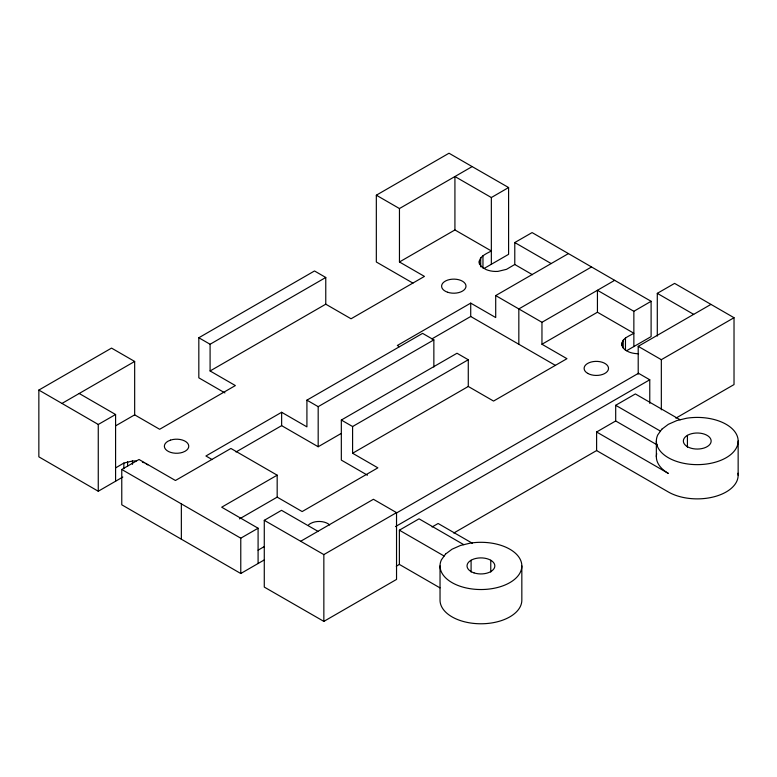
<?xml version="1.0" encoding="UTF-8"?>
<svg xmlns="http://www.w3.org/2000/svg" width="777" height="777" viewBox="0 0 777 777"><rect width="100%" height="100%" fill="white"/><g stroke="black" fill="none" stroke-linecap="round" stroke-linejoin="round"><path stroke-width="1.17" d="M115.822 425.728L134.664 414.85L134.664 361.451L111.538 348.106L38.85 390.073L38.85 456.837L98.261 491.239L122.815 477.039M134.664 414.85L159.654 429.283L235.363 385.567L210.091 370.969L210.091 344.26L198.825 337.752L198.825 377.836L224.922 392.909M240.773 573.513L240.773 538.179L121.766 469.483L121.775 504.807L240.773 573.513L264.287 559.926M258.09 563.558L258.09 528.224L221.698 507.196L277.175 475.174L230.915 448.465L175.437 480.497L139.015 459.479L121.766 469.483M239.491 518.89L277.175 497.134L277.175 475.174M277.175 497.134L302.156 511.557L377.875 467.841L352.593 453.253L352.593 426.534L341.326 420.036L341.326 460.11L367.434 475.184M210.091 370.969L325.767 304.186L351.049 318.784L424.446 276.408L399.456 261.975L399.456 208.547L472.154 166.589L508.595 187.539L508.595 254.332L484.013 268.502M399.456 261.975L454.924 229.953L454.924 176.525L491.346 197.543L491.346 264.326M352.593 453.253L468.278 386.47L493.55 401.058L566.948 358.683L541.957 344.26L541.967 322.3L495.707 295.581L495.707 317.55L470.716 303.117L397.319 345.493L399.339 346.659M541.957 344.26L597.435 312.228L597.435 290.287L614.656 280.332L651.107 301.291L651.107 336.616L626.515 350.786M651.107 301.291L633.857 311.295L633.857 346.61M657.293 336.082L657.293 293.347L674.611 283.391L734.022 317.715L734.022 384.576L675.873 418.152M479.39 264.054C478.01 256.711 486.344 253.817 491.346 250.961L454.924 229.953M621.901 345.221C621.212 338.403 629.331 336.14 633.857 333.246L597.435 312.228M115.588 467.909L123.854 463.063L132.469 461.004A16.764 9.674 0 0 1 136.169 461.004M614.656 280.332L532.099 232.585L514.782 242.541L514.782 264.491L506.517 269.337L497.902 271.396A16.764 9.674 0 0 1 486.12 269.57L482.546 267.511A16.764 9.674 0 0 1 479.39 260.713M258.09 550.184L264.287 546.552M491.346 197.543L508.595 187.539M264.277 520.328L281.527 510.324L317.939 531.313L373.416 499.281L396.532 512.626L396.542 579.419L323.854 621.386L264.277 587.082L264.277 520.328L323.844 554.593L396.532 512.626M412.937 283.129L376.33 261.995L376.33 195.202L449.009 153.224L472.154 166.589M38.85 390.073L61.975 403.428L134.664 361.451M198.825 337.752L314.5 270.969L325.767 277.476L325.767 304.186M210.091 344.26L325.767 277.476M433.857 367.006L433.857 339.879L422.591 333.372L306.915 400.155L306.915 426.874L281.633 412.276L205.924 455.992L212.17 459.595M495.707 295.581L568.385 253.623M236.004 451.991L281.633 425.65L318.182 446.746L341.103 433.508M431.915 338.889L470.716 316.482L470.716 303.117M306.915 400.155L318.182 406.662L433.857 339.879M591.52 266.967L518.832 308.935L518.832 344.269M341.326 420.036L457.002 353.244L468.278 359.751L468.278 386.47M352.593 426.534L468.278 359.751M541.967 322.3L597.435 290.287L633.857 311.295M300.709 541.248L317.939 531.313M638.208 374.164L638.208 346.338L710.897 304.429M638.208 346.338L661.334 359.683L734.022 317.715M395.775 513.412L638.5 373.281L649.766 379.778L649.766 403.37M395.483 526.592L649.766 379.778M439.976 587.868L399.378 564.432L399.378 530.186L419.046 518.832L463.801 544.677M657.332 445.007L615.695 420.969L615.695 405.293L635.363 393.939L680.118 419.784M432.099 526.971L438.131 523.494L472.435 543.298M453.768 533.032L596.61 450.563L596.61 431.993L615.695 420.969M396.289 566.21L399.378 564.432M61.975 403.428L98.261 424.465L115.588 414.51L115.588 481.274M240.773 538.179L258.09 528.224M376.33 195.202L399.456 208.547M470.716 316.482L555.438 365.404M615.695 405.293L660.46 431.138M596.61 431.993L668.327 473.397A40.899 23.611 0 0 1 656.701 453.622M596.61 450.563L668.327 491.967A40.899 23.611 0 0 0 714.529 496.668A40.899 23.611 0 0 0 737.995 473.222M399.378 530.186L444.133 556.031M79.196 393.483L115.588 414.51M657.293 293.347L693.686 314.374M514.782 242.541L551.175 263.568M514.782 264.491L532.459 274.708M146.076 463.83L147.824 464.889M738.15 441.025L738.15 475.271M687.422 435.353L687.422 447.163M661.334 359.683L661.334 409.829M656.351 441.025L656.351 456.701M625.466 338.014L625.466 350.262M623.203 340.171L623.203 347.97M521.833 565.918L521.833 600.165A40.899 23.611 0 0 1 480.934 623.776A40.899 23.611 0 0 1 440.035 600.165L440.035 565.918M490.763 560.246L490.763 572.047M482.964 255.73L482.964 267.987M480.701 257.896L480.701 266.802M471.095 560.246L471.095 572.047M323.844 554.593L323.854 621.386M318.182 406.662L318.182 446.746M281.633 412.276L281.633 425.65M181.352 503.778L181.352 539.112M132.469 461.004L132.469 464.345M127.593 461.752L127.593 466.21M123.854 463.063L123.854 468.628M98.261 424.465L98.261 491.239M142.405 462.14A16.764 9.674 0 0 1 144.25 462.82M308.508 524.98A12.199 7.042 0 0 1 310.45 523.523L312.976 522.406A12.199 7.042 0 0 1 329.633 524.98M638.558 353.729A16.764 9.674 0 0 1 628.622 351.855L625.058 349.796A16.764 9.674 0 0 1 621.901 342.987M445.512 554.108L441.423 559.809A40.899 23.611 0 0 0 477.369 589.442A40.899 23.611 0 0 0 521.678 563.859A40.899 23.611 0 0 0 470.347 543.113L460.479 545.473L452.01 549.222L445.512 554.108M661.829 429.225L657.75 434.916A40.899 23.611 0 0 0 693.686 464.549A40.899 23.611 0 0 0 737.995 438.966A40.899 23.611 0 0 0 686.664 418.22L676.806 420.58L668.327 424.329L661.829 429.225M170.464 440.132L167.939 441.239A12.199 7.042 0 0 0 166.89 450.514A12.199 7.042 0 0 0 182.663 452.331L185.188 451.204A12.199 7.042 0 0 0 186.247 441.938A12.199 7.042 0 0 0 170.464 440.132M687.422 446.707A13.908 8.032 0 0 0 710.683 443.104A13.908 8.032 0 0 0 693.657 433.275A13.908 8.032 0 0 0 687.422 446.707M473.98 572.872A13.908 8.032 0 0 0 494.832 565.918A13.908 8.032 0 0 0 473.98 558.964A13.908 8.032 0 0 0 473.98 572.872M587.694 373.368A12.199 7.032 0.1 0 0 608.1 370.231A12.199 7.032 0.1 0 0 593.142 361.606A12.199 7.032 0.1 0 0 587.694 373.368M447.688 292.269A12.199 7.042 -0.1 0 0 465.996 286.169A12.199 7.042 -0.1 0 0 447.717 280.07A12.199 7.042 -0.1 0 0 447.688 292.269"/></g></svg>
